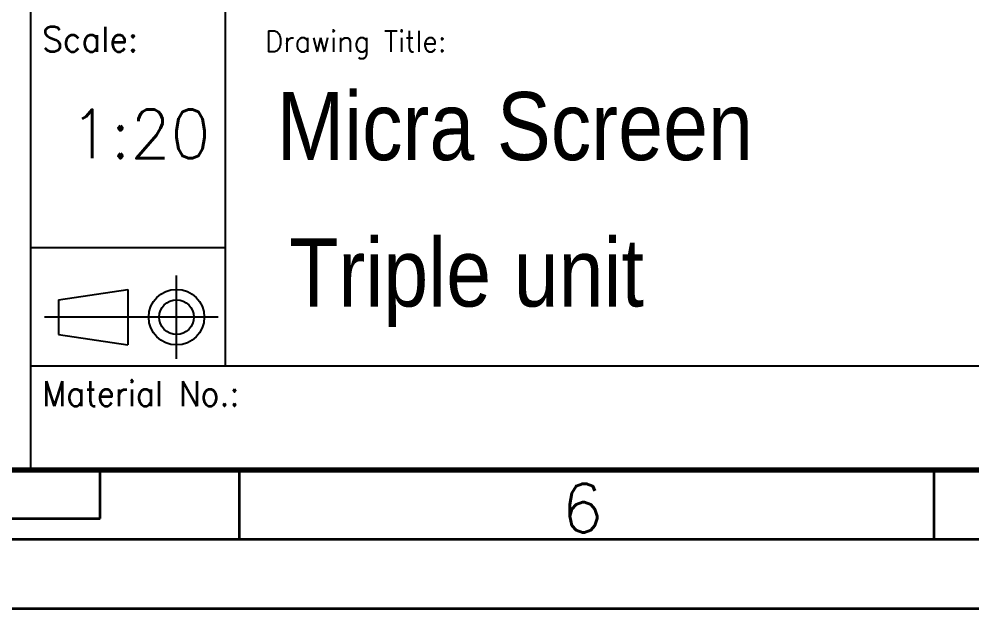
# Model space of a CAD drawing. Extents: x 0 to 8400, y -53 to 5887.
# Drawn here: x 4883 to 6255, y -53 to 796 of the extents above; entities that cross this region are included whole.
import ezdxf

# ---------------------------------------------------------------- set-up
doc = ezdxf.new("R2010")
doc.units = 0
doc.header["$LTSCALE"] = 20
doc.linetypes.add('DASHDOT', pattern=[1, 0.5, -0.25, 0, -0.25])
doc.layers.get('0').update_dxf_attribs({"linetype": 'CONTINUOUS'})
doc.layers.add('10', color=3, linetype='CONTINUOUS')
doc.layers.add('schriftfeld', color=7, linetype='CONTINUOUS')
doc.layers.add('M_EQUIP_E7', color=7, linetype='CONTINUOUS', lineweight=70)
doc.styles.add('Drawing NO', font='arial.ttf')
doc.styles.add('S', font='simplex.shx', dxfattribs={"width": 0.8})
doc.styles.add('SIMPLEX', font='simplex')

# ---------------------------------------------------------------- blocks, each defined once
blk = doc.blocks.new('A$C6B5D6665')
at = {"color": 7, "lineweight": 35}
for p, q in [((250, 6.52), (250, 10)), ((170, 6.52), (250, 6.52))]:
    blk.add_line(p, q, dxfattribs=at)
at = {"color": 3, "linetype": 'Continuous', "lineweight": 35}
for p, q in [((260, 10), (260, 5)), ((310, 10), (310, 5))]:
    blk.add_line(p, q, dxfattribs=at)
for points in [[(420, 0), (0, 0), (0, 297), (420, 297)], [(415, 5), (15, 5), (15, 292), (415, 292)]]:
    blk.add_lwpolyline(points, close=True, dxfattribs=at)
at = {"color": 7, "linetype": 'Continuous', "lineweight": 70}
blk.add_lwpolyline([(410, 10), (20, 10), (20, 287), (410, 287)], close=True, dxfattribs=at)
at = {"color": 3, "linetype": 'Continuous', "lineweight": 35, "style": 'S'}
blk.add_text('6', height=3.5, dxfattribs=at).set_placement((283.208, 5.508))
blk = doc.blocks.new('A$C6EAD2A84')
at = {"layer": 'schriftfeld', "color": 3}
for p, q in [((29, 68), (29, 7.5)), ((29, 16), (15, 16)), ((17, 12.25), (22, 13)), ((22, 13), (22, 9)), ((17, 12.25), (17, 9.75)), ((17, 9.75), (22, 9)), ((15, 7.5), (180, 7.5)), ((15, 0), (0, 0))]:
    blk.add_line(p, q, dxfattribs=at)
at = {"layer": 'schriftfeld', "color": 1}
for p, q in [((15, 48), (15, 0)), ((15, 0), (180, 0)), ((15, 0), (180, 0))]:
    blk.add_line(p, q, dxfattribs=at)
at = {"layer": 'schriftfeld', "color": 4, "linetype": 'DASHDOT'}
for p, q in [((25.5, 8), (25.5, 14)), ((23, 11), (16, 11)), ((28.5, 11), (22.5, 11))]:
    blk.add_line(p, q, dxfattribs=at)
at = {"layer": 'schriftfeld', "color": 3}
for radius in [2, 1.25]:
    blk.add_circle((25.5, 11), radius, dxfattribs=at)
at = {"layer": 'schriftfeld', "color": 4, "style": 'SIMPLEX'}
for s, height, width, p in [('Scale:', 1.8, 0.962526, (15.835, 30.1)), ('Drawing Title:', 1.5, 0.972519, (31.865, 30.1)), ('Material No.:', 1.8, 0.929773, (15.832, 4.6))]:
    blk.add_text(s, height=height, dxfattribs=dict(at, width=width)).set_placement(p)

msp = doc.modelspace()

# ---------------------------------------------------------------- block references
at = {"layer": 'M_EQUIP_E7', "lineweight": 35, "xscale": 20, "yscale": 20, "zscale": 20}
for name, p in [('A$C6B5D6665', (0, -53.4)), ('A$C6EAD2A84', (4600, 146.6))]:
    msp.add_blockref(name, p, dxfattribs=at)

# ---------------------------------------------------------------- texts
at = {"color": 1, "style": 'Drawing NO', "width": 0.85}
for s, p in [('Micra Screen', (5254.3, 592.6)), ('Triple unit', (5271.9, 381.9))]:
    msp.add_text(s, height=98, dxfattribs=at).set_placement(p)
at = {"layer": '10', "color": 3, "style": 'SIMPLEX', "width": 0.960632}
msp.add_text('1:20', height=70, dxfattribs=at).set_placement((4957.1, 595.4))

doc.saveas('drawing.dxf')
